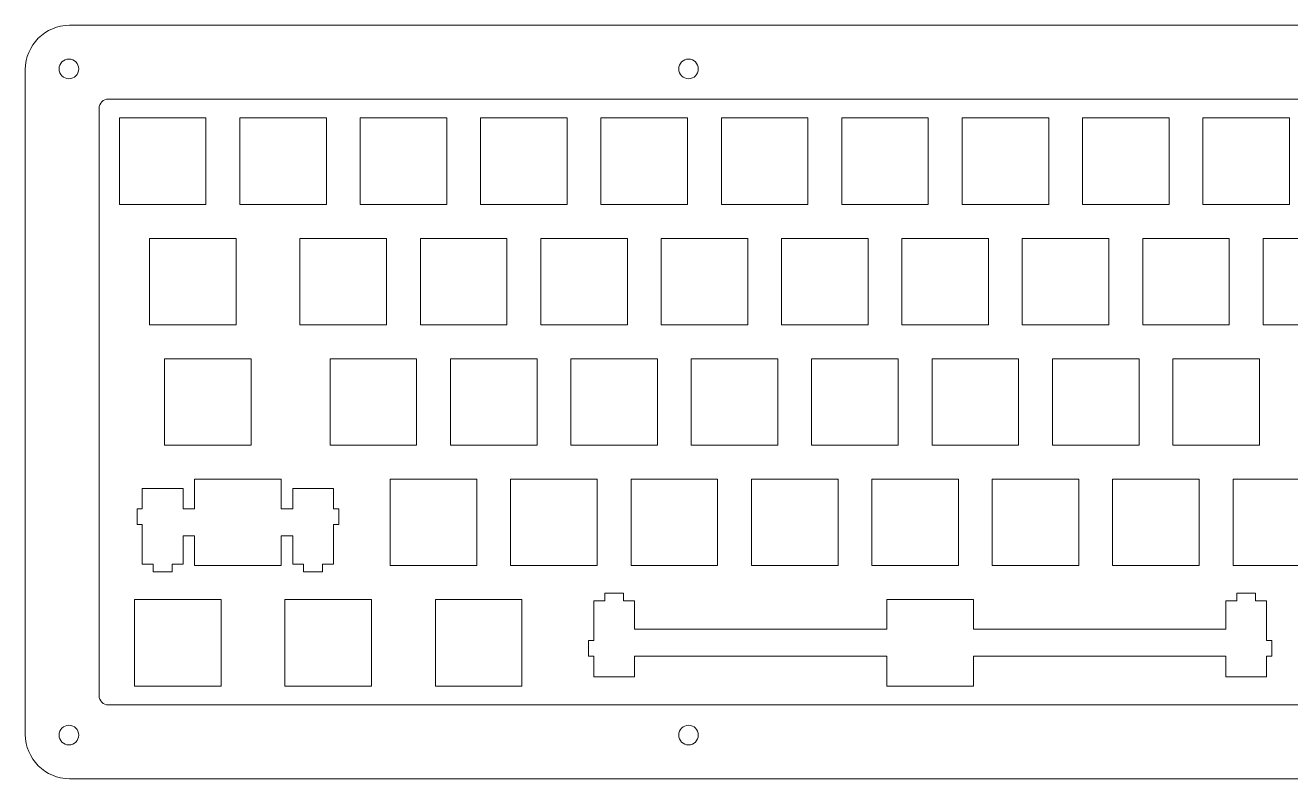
# Model space of a CAD drawing. Header units: millimetres. Extents: x 515 to 825, y -511 to -271.
# Drawn here: x 515.5 to 715.7, y -390.4 to -271.1 of the extents above; entities that cross this region are included whole.
import ezdxf

# ---------------------------------------------------------------- set-up
doc = ezdxf.new("R2010")
doc.units = ezdxf.units.MM
doc.header["$MEASUREMENT"] = 0
doc.layers.add('Layer 1', color=7, linetype='Continuous')

msp = doc.modelspace()

# ---------------------------------------------------------------- linework, layer by layer
at = {"layer": 'Layer 1', "color": 250, "lineweight": 9}
for points, knots in [([(522.4744, -271.1261), (522.4744, -271.1261), (818.2206, -271.1261), (818.2206, -271.1261), (822.0707, -271.1261), (825.2207, -274.2761), (825.2207, -278.1261), (825.2207, -278.1261), (825.2207, -383.3615), (825.2207, -383.3615), (825.2207, -387.2115), (822.0707, -390.3615), (818.2206, -390.3615), (818.2206, -390.3615), (522.4744, -390.3615), (522.4744, -390.3615), (518.6243, -390.3615), (515.4743, -387.2115), (515.4743, -383.3615), (515.4743, -383.3615), (515.4743, -278.1261), (515.4743, -278.1261), (515.4743, -274.2761), (518.6243, -271.1261), (522.4744, -271.1261)], [0, 0, 0, 0, 0.125, 0.125, 0.125, 0.25, 0.25, 0.25, 0.375, 0.375, 0.375, 0.5, 0.5, 0.5, 0.625, 0.625, 0.625, 0.75, 0.75, 0.75, 0.875, 0.875, 0.875, 1, 1, 1, 1]), ([(522.3735, -276.4762), (521.5174, -276.4762), (520.8235, -277.1701), (520.8235, -278.026), (520.8235, -278.8823), (521.5174, -279.576), (522.3735, -279.576), (523.2296, -279.5762), (523.9235, -278.8823), (523.9235, -278.0262), (523.9235, -277.1701), (523.2296, -276.4762), (522.3735, -276.4762)], [0, 0, 0, 0, 0.25, 0.25, 0.25, 0.5, 0.5, 0.5, 0.75, 0.75, 0.75, 1, 1, 1, 1]), ([(620.418, -276.4762), (619.5619, -276.4762), (618.868, -277.1701), (618.868, -278.026), (618.868, -278.8823), (619.5619, -279.576), (620.418, -279.576), (621.2741, -279.5762), (621.968, -278.8823), (621.968, -278.0262), (621.968, -277.1701), (621.2741, -276.4762), (620.418, -276.4762)], [0, 0, 0, 0, 0.25, 0.25, 0.25, 0.5, 0.5, 0.5, 0.75, 0.75, 0.75, 1, 1, 1, 1]), ([(528.6487, -282.7938), (528.6487, -282.7938), (812.0464, -282.7938), (812.0464, -282.7938), (812.8721, -282.7938), (813.5473, -283.4686), (813.5473, -284.294), (813.5473, -284.294), (813.5473, -377.1934), (813.5473, -377.1934), (813.5473, -378.0187), (812.8721, -378.6936), (812.0464, -378.6936), (812.0464, -378.6936), (528.6487, -378.6936), (528.6487, -378.6936), (527.823, -378.6936), (527.1478, -378.0187), (527.1478, -377.1934), (527.1478, -377.1934), (527.1478, -284.294), (527.1478, -284.294), (527.1478, -283.4686), (527.823, -282.7938), (528.6487, -282.7938)], [0, 0, 0, 0, 0.125, 0.125, 0.125, 0.25, 0.25, 0.25, 0.375, 0.375, 0.375, 0.5, 0.5, 0.5, 0.625, 0.625, 0.625, 0.75, 0.75, 0.75, 0.875, 0.875, 0.875, 1, 1, 1, 1]), ([(530.36, -285.7941), (530.36, -285.7941), (544.06, -285.7941), (544.06, -285.7941), (544.06, -285.7941), (544.06, -299.4941), (544.06, -299.4941), (544.06, -299.4941), (530.36, -299.4941), (530.36, -299.4941), (530.36, -299.4941), (530.36, -285.7941), (530.36, -285.7941)], [0, 0, 0, 0, 0.25, 0.25, 0.25, 0.5, 0.5, 0.5, 0.75, 0.75, 0.75, 1, 1, 1, 1]), ([(522.3734, -381.9114), (521.5173, -381.9114), (520.8234, -382.6053), (520.8234, -383.4612), (520.8234, -384.3175), (521.5173, -385.0112), (522.3734, -385.0112), (523.2295, -385.0114), (523.9234, -384.3175), (523.9234, -383.4614), (523.9234, -382.6053), (523.2295, -381.9114), (522.3734, -381.9114)], [0, 0, 0, 0, 0.25, 0.25, 0.25, 0.5, 0.5, 0.5, 0.75, 0.75, 0.75, 1, 1, 1, 1]), ([(620.418, -381.9115), (619.5619, -381.9115), (618.868, -382.6054), (618.868, -383.4613), (618.868, -384.3176), (619.5619, -385.0113), (620.418, -385.0113), (621.2741, -385.0115), (621.968, -384.3176), (621.968, -383.4615), (621.968, -382.6054), (621.2741, -381.9115), (620.418, -381.9115)], [0, 0, 0, 0, 0.25, 0.25, 0.25, 0.5, 0.5, 0.5, 0.75, 0.75, 0.75, 1, 1, 1, 1])]:
    msp.add_open_spline(points, degree=3, knots=knots, dxfattribs=at)
for points in [[(549.4099, -299.4932), (549.4099, -299.4932), (549.4099, -285.7941), (549.4099, -285.7941)], [(549.4099, -285.7941), (549.4099, -285.7941), (563.109, -285.7941), (563.109, -285.7941)], [(563.109, -285.7941), (563.109, -285.7941), (563.109, -299.4932), (563.109, -299.4932)], [(568.4599, -299.4932), (568.4599, -299.4932), (568.4599, -285.7941), (568.4599, -285.7941)], [(568.4599, -285.7941), (568.4599, -285.7941), (582.159, -285.7941), (582.159, -285.7941)], [(582.159, -285.7941), (582.159, -285.7941), (582.159, -299.4932), (582.159, -299.4932)], [(587.5085, -299.4932), (587.5085, -299.4932), (587.5085, -285.7941), (587.5085, -285.7941)], [(587.5085, -285.7941), (587.5085, -285.7941), (601.209, -285.7941), (601.209, -285.7941)], [(601.209, -285.7941), (601.209, -285.7941), (601.209, -299.4932), (601.209, -299.4932)], [(606.5599, -299.4932), (606.5599, -299.4932), (606.5599, -285.7941), (606.5599, -285.7941)], [(606.5599, -285.7941), (606.5599, -285.7941), (620.259, -285.7941), (620.259, -285.7941)], [(620.259, -285.7941), (620.259, -285.7941), (620.259, -299.4932), (620.259, -299.4932)], [(625.6099, -299.4932), (625.6099, -299.4932), (625.6099, -285.7941), (625.6099, -285.7941)], [(625.6099, -285.7941), (625.6099, -285.7941), (639.309, -285.7941), (639.309, -285.7941)], [(639.309, -285.7941), (639.309, -285.7941), (639.309, -299.4932), (639.309, -299.4932)], [(644.6599, -299.4932), (644.6599, -299.4932), (644.6599, -285.7941), (644.6599, -285.7941)], [(644.6599, -285.7941), (644.6599, -285.7941), (658.359, -285.7941), (658.359, -285.7941)], [(658.359, -285.7941), (658.359, -285.7941), (658.359, -299.4932), (658.359, -299.4932)], [(663.71, -299.4932), (663.71, -299.4932), (663.71, -285.7941), (663.71, -285.7941)], [(663.71, -285.7941), (663.71, -285.7941), (677.409, -285.7941), (677.409, -285.7941)], [(677.409, -285.7941), (677.409, -285.7941), (677.409, -299.4932), (677.409, -299.4932)], [(682.76, -299.4932), (682.76, -299.4932), (682.76, -285.7941), (682.76, -285.7941)], [(682.76, -285.7941), (682.76, -285.7941), (696.459, -285.7941), (696.459, -285.7941)], [(696.459, -285.7941), (696.459, -285.7941), (696.459, -299.4932), (696.459, -299.4932)], [(701.81, -299.4932), (701.81, -299.4932), (701.81, -285.7941), (701.81, -285.7941)], [(701.81, -285.7941), (701.81, -285.7941), (715.509, -285.7941), (715.509, -285.7941)], [(715.509, -285.7941), (715.509, -285.7941), (715.509, -299.4932), (715.509, -299.4932)], [(563.109, -299.4932), (563.109, -299.4932), (549.4099, -299.4932), (549.4099, -299.4932)], [(582.159, -299.4932), (582.159, -299.4932), (568.4599, -299.4932), (568.4599, -299.4932)], [(601.209, -299.4932), (601.209, -299.4932), (587.5085, -299.4932), (587.5085, -299.4932)], [(620.259, -299.4932), (620.259, -299.4932), (606.5599, -299.4932), (606.5599, -299.4932)], [(639.309, -299.4932), (639.309, -299.4932), (625.6099, -299.4932), (625.6099, -299.4932)], [(658.359, -299.4932), (658.359, -299.4932), (644.6599, -299.4932), (644.6599, -299.4932)], [(677.409, -299.4932), (677.409, -299.4932), (663.71, -299.4932), (663.71, -299.4932)], [(696.459, -299.4932), (696.459, -299.4932), (682.76, -299.4932), (682.76, -299.4932)], [(715.509, -299.4932), (715.509, -299.4932), (701.81, -299.4932), (701.81, -299.4932)], [(535.1211, -318.5432), (535.1211, -318.5432), (535.1211, -304.8441), (535.1211, -304.8441)], [(535.1211, -304.8441), (535.1211, -304.8441), (548.8217, -304.8441), (548.8217, -304.8441)], [(548.8217, -304.8441), (548.8217, -304.8441), (548.8217, -318.5432), (548.8217, -318.5432)], [(558.935, -318.5432), (558.935, -318.5432), (558.935, -304.8441), (558.935, -304.8441)], [(558.935, -304.8441), (558.935, -304.8441), (572.634, -304.8441), (572.634, -304.8441)], [(572.634, -304.8441), (572.634, -304.8441), (572.634, -318.5432), (572.634, -318.5432)], [(577.9835, -318.5432), (577.9835, -318.5432), (577.9835, -304.8441), (577.9835, -304.8441)], [(577.9835, -304.8441), (577.9835, -304.8441), (591.684, -304.8441), (591.684, -304.8441)], [(591.684, -304.8441), (591.684, -304.8441), (591.684, -318.5432), (591.684, -318.5432)], [(597.0349, -318.5432), (597.0349, -318.5432), (597.0349, -304.8441), (597.0349, -304.8441)], [(597.0349, -304.8441), (597.0349, -304.8441), (610.734, -304.8441), (610.734, -304.8441)], [(610.734, -304.8441), (610.734, -304.8441), (610.734, -318.5432), (610.734, -318.5432)], [(616.0849, -318.5432), (616.0849, -318.5432), (616.0849, -304.8441), (616.0849, -304.8441)], [(616.0849, -304.8441), (616.0849, -304.8441), (629.784, -304.8441), (629.784, -304.8441)], [(629.784, -304.8441), (629.784, -304.8441), (629.784, -318.5432), (629.784, -318.5432)], [(635.135, -318.5432), (635.135, -318.5432), (635.135, -304.8441), (635.135, -304.8441)], [(635.135, -304.8441), (635.135, -304.8441), (648.834, -304.8441), (648.834, -304.8441)], [(648.834, -304.8441), (648.834, -304.8441), (648.834, -318.5432), (648.834, -318.5432)], [(654.185, -318.5432), (654.185, -318.5432), (654.185, -304.8441), (654.185, -304.8441)], [(654.185, -304.8441), (654.185, -304.8441), (667.884, -304.8441), (667.884, -304.8441)], [(667.884, -304.8441), (667.884, -304.8441), (667.884, -318.5432), (667.884, -318.5432)], [(673.235, -318.5432), (673.235, -318.5432), (673.235, -304.8441), (673.235, -304.8441)], [(673.235, -304.8441), (673.235, -304.8441), (686.934, -304.8441), (686.934, -304.8441)], [(686.934, -304.8441), (686.934, -304.8441), (686.934, -318.5432), (686.934, -318.5432)], [(692.285, -318.5432), (692.285, -318.5432), (692.285, -304.8441), (692.285, -304.8441)], [(692.285, -304.8441), (692.285, -304.8441), (705.984, -304.8441), (705.984, -304.8441)], [(705.984, -304.8441), (705.984, -304.8441), (705.984, -318.5432), (705.984, -318.5432)], [(711.335, -318.5432), (711.335, -318.5432), (711.335, -304.8441), (711.335, -304.8441)], [(711.335, -304.8441), (711.335, -304.8441), (725.034, -304.8441), (725.034, -304.8441)], [(548.8217, -318.5432), (548.8217, -318.5432), (535.1211, -318.5432), (535.1211, -318.5432)], [(572.634, -318.5432), (572.634, -318.5432), (558.935, -318.5432), (558.935, -318.5432)], [(591.684, -318.5432), (591.684, -318.5432), (577.9835, -318.5432), (577.9835, -318.5432)], [(610.734, -318.5432), (610.734, -318.5432), (597.0349, -318.5432), (597.0349, -318.5432)], [(629.784, -318.5432), (629.784, -318.5432), (616.0849, -318.5432), (616.0849, -318.5432)], [(648.834, -318.5432), (648.834, -318.5432), (635.135, -318.5432), (635.135, -318.5432)], [(667.884, -318.5432), (667.884, -318.5432), (654.185, -318.5432), (654.185, -318.5432)], [(686.934, -318.5432), (686.934, -318.5432), (673.235, -318.5432), (673.235, -318.5432)], [(705.984, -318.5432), (705.984, -318.5432), (692.285, -318.5432), (692.285, -318.5432)], [(725.034, -318.5432), (725.034, -318.5432), (711.335, -318.5432), (711.335, -318.5432)], [(537.5023, -337.5932), (537.5023, -337.5932), (537.5023, -323.8941), (537.5023, -323.8941)], [(537.5023, -323.8941), (537.5023, -323.8941), (551.2029, -323.8941), (551.2029, -323.8941)], [(551.2029, -323.8941), (551.2029, -323.8941), (551.2029, -337.5932), (551.2029, -337.5932)], [(563.696, -337.5932), (563.696, -337.5932), (563.696, -323.8941), (563.696, -323.8941)], [(563.696, -323.8941), (563.696, -323.8941), (577.3965, -323.8941), (577.3965, -323.8941)], [(577.3965, -323.8941), (577.3965, -323.8941), (577.3965, -337.5932), (577.3965, -337.5932)], [(582.7459, -337.5932), (582.7459, -337.5932), (582.7459, -323.8941), (582.7459, -323.8941)], [(582.7459, -323.8941), (582.7459, -323.8941), (596.4465, -323.8941), (596.4465, -323.8941)], [(596.4465, -323.8941), (596.4465, -323.8941), (596.4465, -337.5932), (596.4465, -337.5932)], [(601.796, -337.5932), (601.796, -337.5932), (601.796, -323.8941), (601.796, -323.8941)], [(601.796, -323.8941), (601.796, -323.8941), (615.4965, -323.8941), (615.4965, -323.8941)], [(615.4965, -323.8941), (615.4965, -323.8941), (615.4965, -337.5932), (615.4965, -337.5932)], [(620.846, -337.5932), (620.846, -337.5932), (620.846, -323.8941), (620.846, -323.8941)], [(620.846, -323.8941), (620.846, -323.8941), (634.547, -323.8941), (634.547, -323.8941)], [(634.547, -323.8941), (634.547, -323.8941), (634.547, -337.5932), (634.547, -337.5932)], [(639.896, -337.5932), (639.896, -337.5932), (639.896, -323.8941), (639.896, -323.8941)], [(639.896, -323.8941), (639.896, -323.8941), (653.597, -323.8941), (653.597, -323.8941)], [(653.597, -323.8941), (653.597, -323.8941), (653.597, -337.5932), (653.597, -337.5932)], [(658.946, -337.5932), (658.946, -337.5932), (658.946, -323.8941), (658.946, -323.8941)], [(658.946, -323.8941), (658.946, -323.8941), (672.647, -323.8941), (672.647, -323.8941)], [(672.647, -323.8941), (672.647, -323.8941), (672.647, -337.5932), (672.647, -337.5932)], [(677.996, -337.5932), (677.996, -337.5932), (677.996, -323.8941), (677.996, -323.8941)], [(677.996, -323.8941), (677.996, -323.8941), (691.697, -323.8941), (691.697, -323.8941)], [(691.697, -323.8941), (691.697, -323.8941), (691.697, -337.5932), (691.697, -337.5932)], [(697.046, -337.5932), (697.046, -337.5932), (697.046, -323.8941), (697.046, -323.8941)], [(697.046, -323.8941), (697.046, -323.8941), (710.747, -323.8941), (710.747, -323.8941)], [(710.747, -323.8941), (710.747, -323.8941), (710.747, -337.5932), (710.747, -337.5932)], [(551.2029, -337.5932), (551.2029, -337.5932), (537.5023, -337.5932), (537.5023, -337.5932)], [(577.3965, -337.5932), (577.3965, -337.5932), (563.696, -337.5932), (563.696, -337.5932)], [(596.4465, -337.5932), (596.4465, -337.5932), (582.7459, -337.5932), (582.7459, -337.5932)], [(615.4965, -337.5932), (615.4965, -337.5932), (601.796, -337.5932), (601.796, -337.5932)], [(634.547, -337.5932), (634.547, -337.5932), (620.846, -337.5932), (620.846, -337.5932)], [(653.597, -337.5932), (653.597, -337.5932), (639.896, -337.5932), (639.896, -337.5932)], [(672.647, -337.5932), (672.647, -337.5932), (658.946, -337.5932), (658.946, -337.5932)], [(691.697, -337.5932), (691.697, -337.5932), (677.996, -337.5932), (677.996, -337.5932)], [(710.747, -337.5932), (710.747, -337.5932), (697.046, -337.5932), (697.046, -337.5932)], [(555.9654, -342.9427), (555.9654, -342.9427), (542.2649, -342.9427), (542.2649, -342.9427)], [(542.2649, -342.9427), (542.2649, -342.9427), (542.2649, -347.6433), (542.2649, -347.6433)], [(555.9654, -347.6433), (555.9654, -347.6433), (555.9654, -342.9427), (555.9654, -342.9427)], [(573.221, -356.6433), (573.221, -356.6433), (573.221, -342.9427), (573.221, -342.9427)], [(573.221, -342.9427), (573.221, -342.9427), (586.9215, -342.9427), (586.9215, -342.9427)], [(586.9215, -342.9427), (586.9215, -342.9427), (586.9215, -356.6433), (586.9215, -356.6433)], [(592.271, -356.6433), (592.271, -356.6433), (592.271, -342.9427), (592.271, -342.9427)], [(592.271, -342.9427), (592.271, -342.9427), (605.9715, -342.9427), (605.9715, -342.9427)], [(605.9715, -342.9427), (605.9715, -342.9427), (605.9715, -356.6433), (605.9715, -356.6433)], [(611.321, -356.6433), (611.321, -356.6433), (611.321, -342.9427), (611.321, -342.9427)], [(611.321, -342.9427), (611.321, -342.9427), (625.0215, -342.9427), (625.0215, -342.9427)], [(625.0215, -342.9427), (625.0215, -342.9427), (625.0215, -356.6433), (625.0215, -356.6433)], [(630.3709, -356.6433), (630.3709, -356.6433), (630.3709, -342.9427), (630.3709, -342.9427)], [(630.3709, -342.9427), (630.3709, -342.9427), (644.072, -342.9427), (644.072, -342.9427)], [(644.072, -342.9427), (644.072, -342.9427), (644.072, -356.6433), (644.072, -356.6433)], [(649.421, -356.6433), (649.421, -356.6433), (649.421, -342.9427), (649.421, -342.9427)], [(649.421, -342.9427), (649.421, -342.9427), (663.122, -342.9427), (663.122, -342.9427)], [(663.122, -342.9427), (663.122, -342.9427), (663.122, -356.6433), (663.122, -356.6433)], [(668.471, -356.6433), (668.471, -356.6433), (668.471, -342.9427), (668.471, -342.9427)], [(668.471, -342.9427), (668.471, -342.9427), (682.172, -342.9427), (682.172, -342.9427)], [(682.172, -342.9427), (682.172, -342.9427), (682.172, -356.6433), (682.172, -356.6433)], [(687.521, -356.6433), (687.521, -356.6433), (687.521, -342.9427), (687.521, -342.9427)], [(687.521, -342.9427), (687.521, -342.9427), (701.222, -342.9427), (701.222, -342.9427)], [(701.222, -342.9427), (701.222, -342.9427), (701.222, -356.6433), (701.222, -356.6433)], [(706.571, -356.6433), (706.571, -356.6433), (706.571, -342.9427), (706.571, -342.9427)], [(706.571, -342.9427), (706.571, -342.9427), (720.272, -342.9427), (720.272, -342.9427)], [(533.9898, -344.4132), (533.9898, -344.4132), (533.9898, -347.6433), (533.9898, -347.6433)], [(540.4404, -344.4132), (540.4404, -344.4132), (533.9898, -344.4132), (533.9898, -344.4132)], [(540.4404, -347.6433), (540.4404, -347.6433), (540.4404, -344.4132), (540.4404, -344.4132)], [(557.7899, -344.4132), (557.7899, -344.4132), (557.7899, -347.6433), (557.7899, -347.6433)], [(564.2404, -344.4132), (564.2404, -344.4132), (557.7899, -344.4132), (557.7899, -344.4132)], [(564.2404, -347.6433), (564.2404, -347.6433), (564.2404, -344.4132), (564.2404, -344.4132)], [(533.1657, -347.6433), (533.1657, -347.6433), (533.1657, -350.1431), (533.1657, -350.1431)], [(533.9898, -347.6433), (533.9898, -347.6433), (533.1657, -347.6433), (533.1657, -347.6433)], [(542.2649, -347.6433), (542.2649, -347.6433), (540.4404, -347.6433), (540.4404, -347.6433)], [(557.7899, -347.6433), (557.7899, -347.6433), (555.9654, -347.6433), (555.9654, -347.6433)], [(565.0659, -347.6433), (565.0659, -347.6433), (564.2404, -347.6433), (564.2404, -347.6433)], [(565.0659, -350.1431), (565.0659, -350.1431), (565.0659, -347.6433), (565.0659, -347.6433)], [(533.1657, -350.1431), (533.1657, -350.1431), (533.9898, -350.1431), (533.9898, -350.1431)], [(533.9898, -350.1431), (533.9898, -350.1431), (533.9898, -356.4131), (533.9898, -356.4131)], [(564.2404, -350.1431), (564.2404, -350.1431), (565.0659, -350.1431), (565.0659, -350.1431)], [(564.2404, -356.4131), (564.2404, -356.4131), (564.2404, -350.1431), (564.2404, -350.1431)], [(540.4404, -351.9442), (540.4404, -351.9442), (542.2649, -351.9442), (542.2649, -351.9442)], [(540.4404, -356.4131), (540.4404, -356.4131), (540.4404, -351.9442), (540.4404, -351.9442)], [(542.2649, -351.9442), (542.2649, -351.9442), (542.2649, -356.6433), (542.2649, -356.6433)], [(555.9654, -351.9442), (555.9654, -351.9442), (557.7899, -351.9442), (557.7899, -351.9442)], [(555.9654, -356.6433), (555.9654, -356.6433), (555.9654, -351.9442), (555.9654, -351.9442)], [(557.7899, -351.9442), (557.7899, -351.9442), (557.7899, -356.4131), (557.7899, -356.4131)], [(533.9898, -356.4131), (533.9898, -356.4131), (535.7151, -356.4131), (535.7151, -356.4131)], [(535.7151, -356.4131), (535.7151, -356.4131), (535.7151, -357.6134), (535.7151, -357.6134)], [(535.7151, -357.6134), (535.7151, -357.6134), (538.7151, -357.6134), (538.7151, -357.6134)], [(538.7151, -356.4131), (538.7151, -356.4131), (540.4404, -356.4131), (540.4404, -356.4131)], [(538.7151, -357.6134), (538.7151, -357.6134), (538.7151, -356.4131), (538.7151, -356.4131)], [(542.2649, -356.6433), (542.2649, -356.6433), (555.9654, -356.6433), (555.9654, -356.6433)], [(557.7899, -356.4131), (557.7899, -356.4131), (559.5152, -356.4131), (559.5152, -356.4131)], [(559.5152, -356.4131), (559.5152, -356.4131), (559.5152, -357.6134), (559.5152, -357.6134)], [(559.5152, -357.6134), (559.5152, -357.6134), (562.5152, -357.6134), (562.5152, -357.6134)], [(562.5152, -356.4131), (562.5152, -356.4131), (564.2404, -356.4131), (564.2404, -356.4131)], [(562.5152, -357.6134), (562.5152, -357.6134), (562.5152, -356.4131), (562.5152, -356.4131)], [(586.9215, -356.6433), (586.9215, -356.6433), (573.221, -356.6433), (573.221, -356.6433)], [(605.9715, -356.6433), (605.9715, -356.6433), (592.271, -356.6433), (592.271, -356.6433)], [(625.0215, -356.6433), (625.0215, -356.6433), (611.321, -356.6433), (611.321, -356.6433)], [(644.072, -356.6433), (644.072, -356.6433), (630.3709, -356.6433), (630.3709, -356.6433)], [(663.122, -356.6433), (663.122, -356.6433), (649.421, -356.6433), (649.421, -356.6433)], [(682.172, -356.6433), (682.172, -356.6433), (668.471, -356.6433), (668.471, -356.6433)], [(701.222, -356.6433), (701.222, -356.6433), (687.521, -356.6433), (687.521, -356.6433)], [(720.272, -356.6433), (720.272, -356.6433), (706.571, -356.6433), (706.571, -356.6433)], [(532.7399, -375.6933), (532.7399, -375.6933), (532.7399, -361.9942), (532.7399, -361.9942)], [(532.7399, -361.9942), (532.7399, -361.9942), (546.4404, -361.9942), (546.4404, -361.9942)], [(546.4404, -361.9942), (546.4404, -361.9942), (546.4404, -375.6933), (546.4404, -375.6933)], [(556.5524, -375.6933), (556.5524, -375.6933), (556.5524, -361.9942), (556.5524, -361.9942)], [(556.5524, -361.9942), (556.5524, -361.9942), (570.2528, -361.9942), (570.2528, -361.9942)], [(570.2528, -361.9942), (570.2528, -361.9942), (570.2528, -375.6933), (570.2528, -375.6933)], [(580.3648, -375.6933), (580.3648, -375.6933), (580.3648, -361.9942), (580.3648, -361.9942)], [(580.3648, -361.9942), (580.3648, -361.9942), (594.0653, -361.9942), (594.0653, -361.9942)], [(594.0653, -361.9942), (594.0653, -361.9942), (594.0653, -375.6933), (594.0653, -375.6933)], [(605.4271, -362.223), (605.4271, -362.223), (605.4271, -368.493), (605.4271, -368.493)], [(607.1526, -362.223), (607.1526, -362.223), (605.4271, -362.223), (605.4271, -362.223)], [(607.1526, -361.0241), (607.1526, -361.0241), (607.1526, -362.223), (607.1526, -362.223)], [(610.1526, -361.0241), (610.1526, -361.0241), (607.1526, -361.0241), (607.1526, -361.0241)], [(610.1526, -362.223), (610.1526, -362.223), (610.1526, -361.0241), (610.1526, -361.0241)], [(611.8781, -362.223), (611.8781, -362.223), (610.1526, -362.223), (610.1526, -362.223)], [(611.8781, -366.6933), (611.8781, -366.6933), (611.8781, -362.223), (611.8781, -362.223)], [(651.802, -361.9942), (651.802, -361.9942), (651.802, -366.6933), (651.802, -366.6933)], [(665.503, -361.9942), (665.503, -361.9942), (651.802, -361.9942), (651.802, -361.9942)], [(665.503, -366.6933), (665.503, -366.6933), (665.503, -361.9942), (665.503, -361.9942)], [(705.427, -362.223), (705.427, -362.223), (705.427, -366.6933), (705.427, -366.6933)], [(707.153, -362.223), (707.153, -362.223), (705.427, -362.223), (705.427, -362.223)], [(710.153, -361.0227), (710.153, -361.0227), (707.153, -361.0227), (707.153, -361.0227)], [(707.153, -361.0227), (707.153, -361.0227), (707.153, -362.223), (707.153, -362.223)], [(710.153, -362.223), (710.153, -362.223), (710.153, -361.0227), (710.153, -361.0227)], [(711.878, -362.223), (711.878, -362.223), (710.153, -362.223), (710.153, -362.223)], [(711.878, -368.493), (711.878, -368.493), (711.878, -362.223), (711.878, -362.223)], [(651.802, -366.6933), (651.802, -366.6933), (611.8781, -366.6933), (611.8781, -366.6933)], [(705.427, -366.6933), (705.427, -366.6933), (665.503, -366.6933), (665.503, -366.6933)], [(604.6019, -368.493), (604.6019, -368.493), (604.6019, -370.9942), (604.6019, -370.9942)], [(605.4271, -368.493), (605.4271, -368.493), (604.6019, -368.493), (604.6019, -368.493)], [(712.702, -368.493), (712.702, -368.493), (711.878, -368.493), (711.878, -368.493)], [(712.702, -370.9928), (712.702, -370.9928), (712.702, -368.493), (712.702, -368.493)], [(604.6019, -370.9942), (604.6019, -370.9942), (605.4271, -370.9942), (605.4271, -370.9942)], [(605.4271, -370.9942), (605.4271, -370.9942), (605.4271, -374.2243), (605.4271, -374.2243)], [(611.8781, -370.9942), (611.8781, -370.9942), (651.802, -370.9942), (651.802, -370.9942)], [(611.8781, -374.2243), (611.8781, -374.2243), (611.8781, -370.9942), (611.8781, -370.9942)], [(651.802, -370.9942), (651.802, -370.9942), (651.802, -375.6933), (651.802, -375.6933)], [(665.503, -370.9928), (665.503, -370.9928), (705.427, -370.9928), (705.427, -370.9928)], [(665.503, -375.6933), (665.503, -375.6933), (665.503, -370.9928), (665.503, -370.9928)], [(705.427, -370.9928), (705.427, -370.9928), (705.427, -374.2243), (705.427, -374.2243)], [(711.878, -370.9928), (711.878, -370.9928), (712.702, -370.9928), (712.702, -370.9928)], [(711.878, -374.2243), (711.878, -374.2243), (711.878, -370.9928), (711.878, -370.9928)], [(605.4271, -374.2243), (605.4271, -374.2243), (611.8781, -374.2243), (611.8781, -374.2243)], [(705.427, -374.2243), (705.427, -374.2243), (711.878, -374.2243), (711.878, -374.2243)], [(546.4404, -375.6933), (546.4404, -375.6933), (532.7399, -375.6933), (532.7399, -375.6933)], [(570.2528, -375.6933), (570.2528, -375.6933), (556.5524, -375.6933), (556.5524, -375.6933)], [(594.0653, -375.6933), (594.0653, -375.6933), (580.3648, -375.6933), (580.3648, -375.6933)], [(651.802, -375.6933), (651.802, -375.6933), (665.503, -375.6933), (665.503, -375.6933)]]:
    msp.add_open_spline(points, degree=3, dxfattribs=at)

doc.saveas('drawing.dxf')
